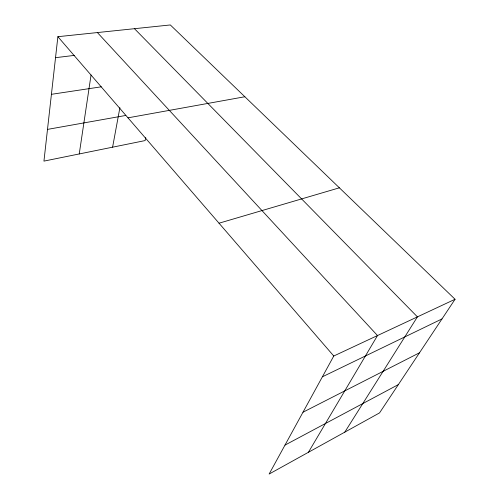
<?xml version="1.0" encoding="UTF-8"?>
<svg xmlns="http://www.w3.org/2000/svg" width="499" height="499" viewBox="0 0 499 499"><rect width="100%" height="100%" fill="white"/><g stroke="black" fill="none" stroke-linecap="round" stroke-linejoin="round"><path stroke-width="0.75" d="M455.057 299.263L333.769 356.012L269.129 474.05L379.546 412.904L455.057 299.263L170.327 24.95L57.878 36.689L43.943 161.115L145.103 140.581L145.752 137.605M79.241 153.948L91.055 74.993M112.599 147.174L119.891 107.678M308.407 452.3L377.506 335.553L97.399 32.566M344.784 432.153L417.42 316.871L134.468 28.693M284.979 445.114L398.352 384.598M302.993 412.218L419.497 352.774M322.385 376.801L441.983 318.936M219.024 223.203L339.382 187.817M127.987 117.833L244.853 96.75M47.499 129.391L125.792 115.45M51.422 94.317L101.309 86.814M55.526 57.678L74.557 55.37M57.878 36.689L333.769 356.012"/></g></svg>
